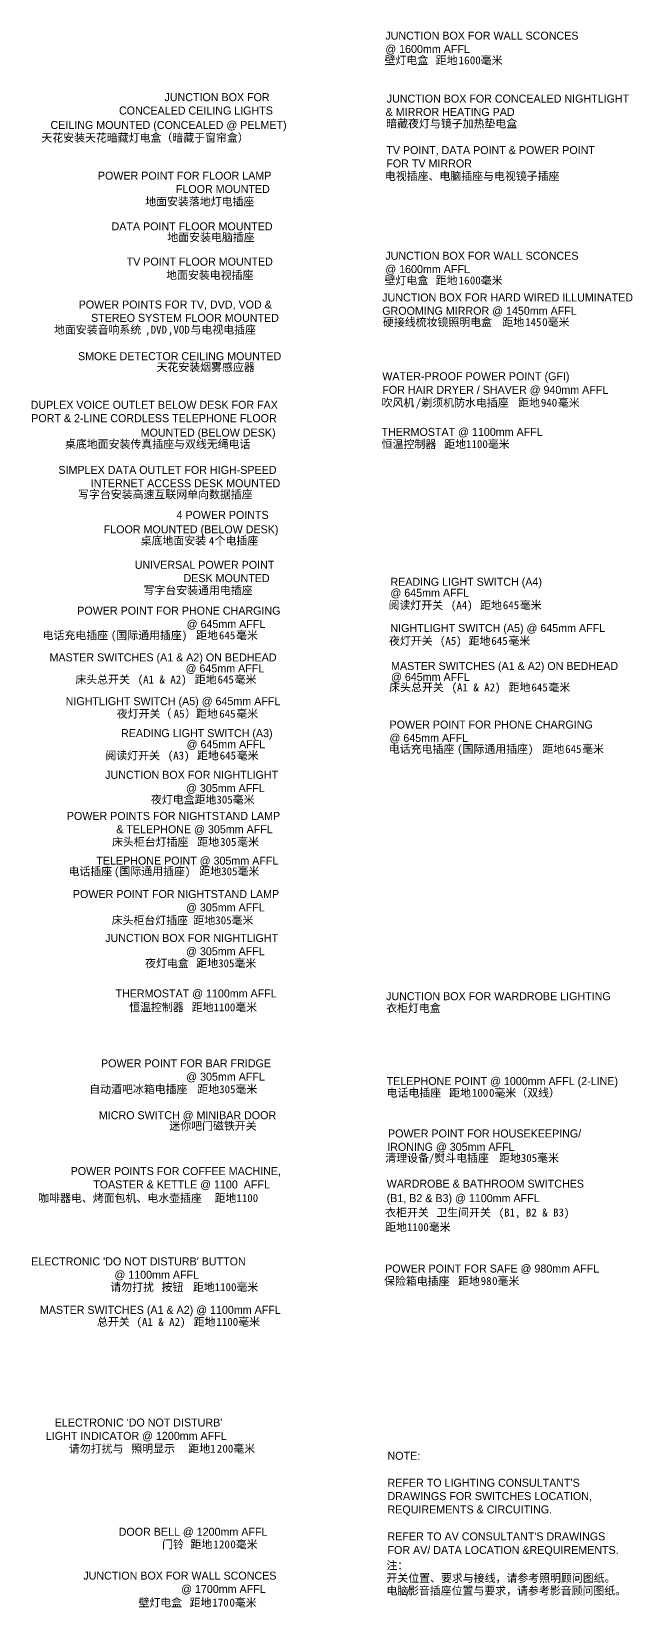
# Model space of a CAD drawing. Header units: millimetres. Extents: x 14385 to 129787, y 107826 to 186798.
# Drawn here: x 107150.8 to 107338.7, y 162771.8 to 163264.1 of the extents above; entities that cross this region are included whole.
import ezdxf

# ---------------------------------------------------------------- set-up
doc = ezdxf.new("R2010")
doc.units = ezdxf.units.MM
doc.header["$LTSCALE"] = 1000
doc.layers.add('EM-TEXT', color=50, linetype='Continuous')
doc.layers.add('EM-TEXT_E', color=42, linetype='Continuous')
doc.styles.add('CCD-HB', font='hbsmall.shx')
doc.styles.add('ST', font='')
doc.styles.get('ST').set_extended_font_data('NSimSun')

msp = doc.modelspace()

# ---------------------------------------------------------------- texts
at = {"layer": 'EM-TEXT', "style": 'ST'}
for s, p in [('壁灯电盒', (107261.16, 163253.88)), ('距地', (107277.16, 163253.88)), ('1', (107284.27, 163253.88)), ('6', (107286.04, 163253.88)), ('00毫米', (107287.82, 163253.88)), ('暗藏夜灯与镜子加热垫电盒', (107261.69, 163234.11)), ('天花安装天花暗藏灯电盒（暗藏于窗帘盒）', (107153.91, 163229.67)), ('电视插座、电脑插座与电视镜子插座', (107261.27, 163217.69)), ('地面安装落地灯电插座', (107186.36, 163209.74)), ('地面安装电脑插座', (107193.27, 163198.6)), ('地面安装电视插座', (107192.89, 163186.79)), ('壁灯电盒', (107261.16, 163185.12)), ('距地', (107277.16, 163185.12)), ('1', (107284.27, 163185.12)), ('6', (107286.04, 163185.12)), ('00毫米', (107287.82, 163185.12)), ('硬接线梳妆镜照明电盒', (107260.66, 163172.08)), ('距地', (107297.99, 163172.08)), ('145', (107305.1, 163172.08)), ('0毫米', (107310.43, 163172.08)), ('地面安装音响系统', (107157.84, 163169.72)), (',', (107186.28, 163169.72)), ('DVD', (107188.06, 163169.72)), (',', (107193.39, 163169.72)), ('VOD', (107195.17, 163169.72)), ('与电视电插座', (107200.5, 163169.72)), ('天花安装烟雾感应器', (107189.89, 163158.02)), ('吹风机', (107260.24, 163146.92)), ('/', (107270.91, 163146.92)), ('剃须机防水电插座', (107272.68, 163146.92)), ('距地', (107302.91, 163146.92)), ('毫米', (107315.35, 163146.92)), ('940', (107310.02, 163146.92)), ('桌底地面安装传真插座与双线无绳电话', (107161.27, 163133.99)), ('恒温控制器', (107260.26, 163133.97)), ('距地1100毫米', (107279.82, 163133.97)), ('写字台安装高速互联网单向数据插座', (107165.37, 163118.26)), ('桌底地面安装', (107184.93, 163103.81)), ('4', (107206.26, 163103.81)), ('个电插座', (107208.04, 163103.81)), ('写字台安装通用电插座', (107185.83, 163088.32)), ('阅读灯开关', (107262.41, 163083.66)), (' (A4)', (107280.19, 163083.66)), ('距地', (107291.02, 163083.66)), ('645', (107298.13, 163083.66)), ('毫米', (107303.46, 163083.66)), ('电话充电插座', (107154.29, 163074.25)), ('(国际通用插座)', (107175.63, 163074.25)), ('距地', (107202.29, 163074.25)), ('645', (107209.4, 163074.25)), ('毫米', (107214.74, 163074.25)), ('夜灯开关', (107262.55, 163072.51)), (' (A5)', (107276.77, 163072.51)), ('距地', (107287.44, 163072.51)), ('645', (107294.55, 163072.51)), ('毫米', (107299.88, 163072.51)), ('床头总开关', (107164.53, 163060.44)), (' (A1 & A2) ', (107182.3, 163060.44)), ('距地', (107201.86, 163060.44)), ('645', (107208.97, 163060.44)), ('毫米', (107214.3, 163060.44)), ('床头总开关', (107262.62, 163057.98)), ('毫米', (107312.4, 163057.98)), (' (A1 & A2) ', (107280.4, 163057.98)), ('距地', (107299.96, 163057.98)), ('645', (107307.07, 163057.98)), ('夜灯开关（', (107177.48, 163049.75)), ('A5', (107195.26, 163049.75)), ('）距地', (107198.82, 163049.75)), ('645', (107209.48, 163049.75)), ('毫米', (107214.82, 163049.75)), ('电话充电插座', (107262.51, 163038.74)), ('(国际通用插座)', (107283.84, 163038.74)), ('距地', (107310.51, 163038.74)), ('645', (107317.62, 163038.74)), ('毫米', (107322.95, 163038.74)), ('阅读灯开关', (107173.92, 163036.69)), (' (A3)', (107191.7, 163036.69)), ('距地', (107202.53, 163036.69)), ('645', (107209.64, 163036.69)), ('毫米', (107214.97, 163036.69)), ('夜灯电盒距地305毫米', (107188.14, 163022.92)), ('床头柜台灯插座', (107175.98, 163009.7)), ('距地', (107202.65, 163009.7)), ('305', (107209.76, 163009.7)), ('毫米', (107215.09, 163009.7)), ('电话插座', (107162.39, 163000.52)), ('(国际通用插座)', (107176.61, 163000.52)), ('距地305毫米', (107203.28, 163000.52)), ('床头柜台灯插座 距地305毫米', (107175.86, 162985.22)), ('夜灯电盒', (107186.32, 162971.78)), ('距地305毫米', (107202.32, 162971.78)), ('恒温控制器', (107181.33, 162958.04)), ('距地1100毫米', (107200.89, 162958.04)), ('衣柜灯电盒', (107261.67, 162957.78)), ('自动酒吧冰箱电插座', (107168.87, 162932.45)), ('距地305毫米', (107202.65, 162932.45)), ('电话电插座', (107261.81, 162931.33)), ('距地', (107281.37, 162931.33)), ('100', (107288.48, 162931.33)), ('0毫米（双线）', (107293.81, 162931.33)), ('迷你吧门磁铁开关', (107193.89, 162921)), ('清理设备/熨斗电插座', (107261.38, 162910.98)), ('距地305毫米', (107296.94, 162910.98)), ('咖啡器电、烤面包机、电水壶插座', (107152.92, 162898.44)), ('距地1100', (107208.03, 162898.44)), ('衣柜开关', (107261.35, 162893.93)), ('卫生间开关', (107277.35, 162893.93)), (' (B1, B2 & B3) ', (107295.13, 162893.93)), ('距地1100毫米', (107261.35, 162889.36)), ('保险箱电插座', (107261, 162872.54)), ('距地', (107284.11, 162872.54)), ('98', (107291.22, 162872.54)), ('0毫米', (107294.78, 162872.54)), ('请勿打扰', (107175.45, 162870.62)), ('按钮', (107191.45, 162870.62)), ('距地1100毫米', (107201.26, 162870.62)), ('总开关', (107171.27, 162859.78)), (' (A1 & A2) ', (107181.94, 162859.78)), ('距地', (107201.5, 162859.78)), ('1100毫米', (107208.61, 162859.78)), ('请勿打扰与', (107162.49, 162820.16)), ('照明显示', (107182.04, 162820.16)), ('距地1', (107199.82, 162820.16)), ('2', (107208.71, 162820.16)), ('00毫米', (107210.49, 162820.16)), ('门铃', (107191.63, 162790.26)), ('距地', (107200.52, 162790.26)), ('1', (107207.63, 162790.26)), ('20', (107209.41, 162790.26)), ('0毫米', (107212.97, 162790.26)), ('注：', (107261.75, 162783.7)), ('开关位置、要求与接线，请参考照明顾问图纸。', (107261.75, 162779.73)), ('电脑', (107261.75, 162775.8)), ('/', (107267.67, 162775.8)), ('影音插座位置与要求，请参考影音顾问图纸。', (107268.48, 162775.8)), ('壁灯电盒', (107184.24, 162772.07)), ('距地', (107200.24, 162772.07)), ('170', (107207.35, 162772.07)), ('0毫米', (107212.68, 162772.07))]:
    msp.add_text(s, height=2.5, dxfattribs=at).set_placement(p)
at = {"layer": 'EM-TEXT_E', "style": 'CCD-HB'}
for s, p in [('JUNCTION BOX FOR WALL SCONCES', (107261.4, 163261.58)), ('@ 1600mm AFFL', (107261.4, 163257.41)), ('JUNCTION BOX FOR ', (107192.37, 163242.36)), ('JUNCTION BOX FOR CONCEALED NIGHTLIGHT', (107261.84, 163241.91)), ('CONCEALED CEILING LIGHTS', (107178.15, 163238.19)), ('& MIRROR HEATING PAD', (107261.51, 163237.74)), ('CEILING MOUNTED (CONCEALED @ PELMET)', (107156.75, 163233.68)), ('TV POINT, DATA POINT & POWER POINT', (107261.72, 163225.82)), ('FOR TV MIRROR', (107261.72, 163221.65)), ('POWER POINT FOR FLOOR LAMP', (107171.56, 163217.84)), ('FLOOR MOUNTED', (107195.94, 163213.68)), ('DATA POINT FLOOR MOUNTED', (107175.83, 163202)), ('JUNCTION BOX FOR WALL SCONCES', (107261.4, 163192.82)), ('TV POINT FLOOR MOUNTED', (107180.55, 163190.99)), ('@ 1600mm AFFL', (107261.4, 163188.65)), ('POWER POINTS FOR TV, DVD, VOD & ', (107165.55, 163177.58)), ('JUNCTION BOX FOR HARD WIRED ILLUMINATED ', (107260.44, 163179.79)), ('STEREO SYSTEM FLOOR MOUNTED', (107169.43, 163173.42)), ('GROOMING MIRROR @ 1450mm AFFL', (107260.44, 163175.62)), ('SMOKE DETECTOR CEILING MOUNTED', (107165.35, 163161.44)), ('WATER-PROOF POWER POINT (GFI)', (107260.46, 163155.18)), ('FOR HAIR DRYER / SHAVER @ 940mm AFFL', (107260.46, 163150.93)), ('DUPLEX VOICE OUTLET BELOW DESK FOR FAX ', (107150.54, 163146.25)), ('PORT & 2-LINE CORDLESS TELEPHONE FLOOR ', (107150.73, 163142.08)), ('MOUNTED (BELOW DESK)', (107184.93, 163137.57)), ('THERMOSTAT @ 1100mm AFFL', (107260.2, 163137.79)), ('SIMPLEX DATA OUTLET FOR HIGH-SPEED ', (107159.22, 163125.92)), ('INTERNET ACCESS DESK MOUNTED', (107169.31, 163121.75)), ('4 POWER POINTS ', (107196.14, 163111.86)), ('FLOOR MOUNTED (BELOW DESK) ', (107173.38, 163107.35)), ('UNIVERSAL POWER POINT ', (107183.06, 163096.27)), ('DESK MOUNTED', (107198.32, 163092.11)), ('READING LIGHT SWITCH (A4) ', (107263, 163090.97)), ('@ 645mm AFFL', (107263, 163087.52)), ('POWER POINT FOR PHONE CHARGING', (107165.11, 163081.95)), ('@ 645mm AFFL', (107199.31, 163077.78)), ('NIGHTLIGHT SWITCH (A5) @ 645mm AFFL', (107263, 163076.52)), ('MASTER SWITCHES (A1 & A2) ON BEDHEAD ', (107156.45, 163067.35)), ('@ 645mm AFFL', (107198.99, 163063.91)), ('MASTER SWITCHES (A1 & A2) ON BEDHEAD ', (107263.19, 163064.67)), ('@ 645mm AFFL', (107263.19, 163061.23)), ('NIGHTLIGHT SWITCH (A5) @ 645mm AFFL', (107161.48, 163053.67)), ('READING LIGHT SWITCH (A3) ', (107178.8, 163043.68)), ('POWER POINT FOR PHONE CHARGING', (107262.72, 163046.36)), ('@ 645mm AFFL', (107199.29, 163040.23)), ('@ 645mm AFFL', (107262.72, 163042.19)), ('JUNCTION BOX FOR NIGHTLIGHT', (107173.85, 163030.67)), ('@ 305mm AFFL', (107199.13, 163026.5)), ('POWER POINTS FOR NIGHTSTAND LAMP', (107161.85, 163017.82)), ('& TELEPHONE @ 305mm AFFL', (107177.3, 163013.66)), ('TELEPHONE POINT @ 305mm AFFL ', (107171.07, 163003.85)), ('POWER POINT FOR NIGHTSTAND LAMP', (107163.76, 162993.42)), ('@ 305mm AFFL', (107199.13, 162989.25)), ('JUNCTION BOX FOR NIGHTLIGHT', (107173.85, 162979.71)), ('@ 305mm AFFL', (107199.13, 162975.55)), ('THERMOSTAT @ 1100mm AFFL', (107177.07, 162962.37)), ('JUNCTION BOX FOR WARDROBE LIGHTING', (107261.63, 162961.51)), ('POWER POINT FOR BAR FRIDGE ', (107172.54, 162940.54)), ('@ 305mm AFFL', (107199.18, 162936.37)), ('TELEPHONE POINT @ 1000mm AFFL (2-LINE)', (107261.82, 162934.98)), ('MICRO SWITCH @ MINIBAR DOOR', (107171.88, 162924.34)), ('POWER POINT FOR HOUSEKEEPING/', (107262.25, 162918.62)), ('IRONING @ 305mm AFFL', (107261.99, 162914.45)), ('POWER POINTS FOR COFFEE MACHINE, ', (107163.05, 162906.88)), ('TOASTER & KETTLE @ 1100  AFFL ', (107170.1, 162902.71)), ('WARDROBE & BATHROOM SWITCHES ', (107261.83, 162902.94)), ('(B1, B2 & B3) @ 1100mm AFFL', (107261.83, 162898.43)), ("                               ELECTRONIC 'DO NOT DISTURB' BUTTON ", (107121.94, 162878.66)), ('POWER POINT FOR SAFE @ 980mm AFFL', (107261.34, 162876.43)), ('                                                           @ 1100mm AFFL', (107121.94, 162874.49)), ('MASTER SWITCHES (A1 & A2) @ 1100mm AFFL ', (107153.44, 162863.53)), ("                                        ELECTRONIC 'DO NOT DISTURB' ", (107120.93, 162828.33)), ('                                     LIGHT INDICATOR @ 1200mm AFFL', (107120.93, 162824.16)), ('NOTE:', (107262.09, 162817.93)), ("REFER TO LIGHTING CONSULTANT'S      ", (107262.09, 162809.51)), ('DRAWINGS FOR SWITCHES LOCATION, ', (107262.09, 162805.34)), ('REQUIREMENTS & CIRCUITING.', (107262.09, 162801.18)), ('DOOR BELL @ 1200mm AFFL', (107178.06, 162794.2)), ("REFER TO AV CONSULTANT'S DRAWINGS  ", (107262.09, 162792.76)), ('FOR AV/ DATA LOCATION &REQUIREMENTS.', (107262.09, 162788.51)), ('JUNCTION BOX FOR WALL SCONCES', (107167, 162780.5)), ('@ 1700mm AFFL', (107197.58, 162776.33))]:
    msp.add_text(s, height=2.5, dxfattribs=at).set_placement(p)

doc.saveas('drawing.dxf')
